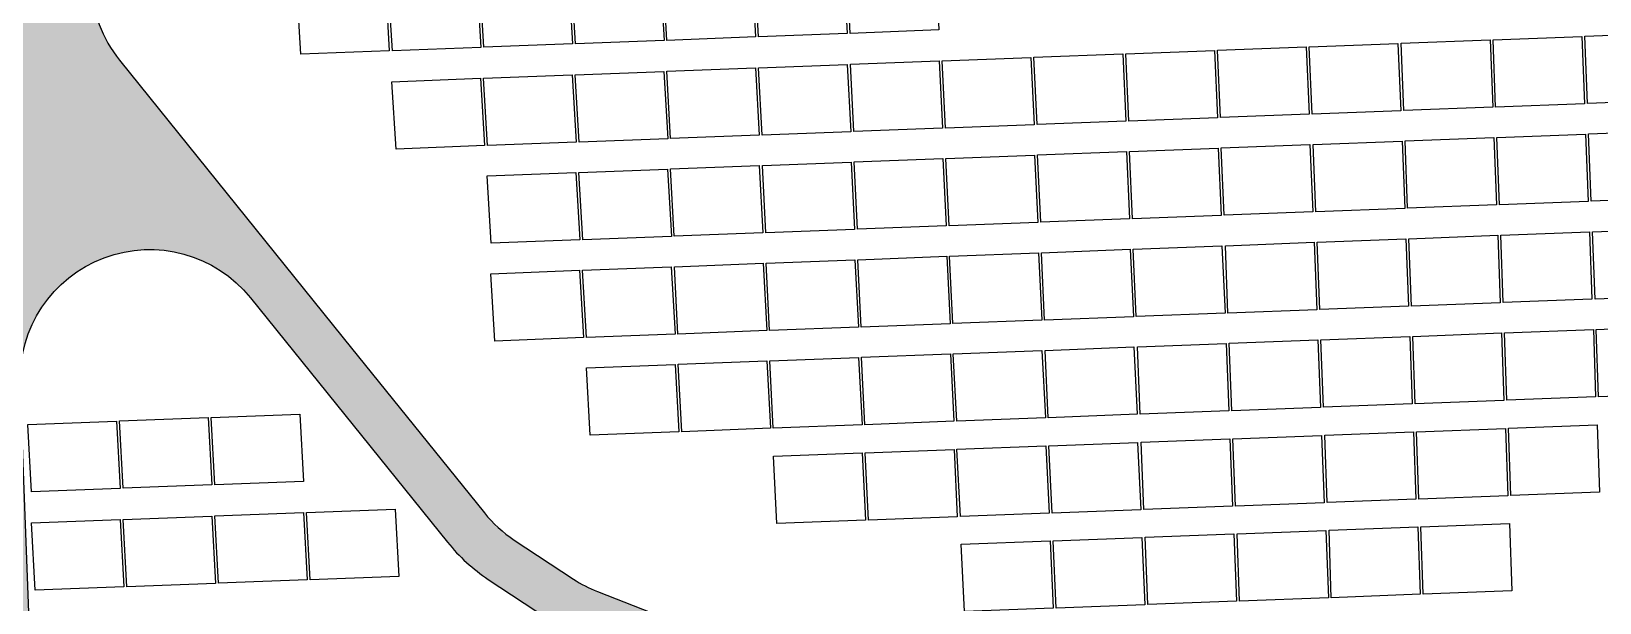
# Model space of a CAD drawing. Header units: metres. Extents: x 1956498 to 1957612, y 2277909 to 2278547.
# Drawn here: x 1957134.7 to 1957267.9, y 2278343.8 to 2278392.3 of the extents above; entities that cross this region are included whole.
import ezdxf

# ---------------------------------------------------------------- set-up
doc = ezdxf.new("R2010")
doc.units = ezdxf.units.M
doc.layers.add('PVcase PV Modules (full frames)', color=142, linetype='Continuous')
doc.layers.add('UBS-100-Circulation intérieure lourde', color=252, linetype='Continuous')

# ---------------------------------------------------------------- blocks, each defined once
blk = doc.blocks.new('3P6@20DEG F FX ID1 PVBlock')
at = {"color": 0, "transparency": 33554687}
blk.add_polyline3d([(0, 0, 2.083586713139974), (7.539539347030692, 0.2870042413902952, 2.083586713139975), (7.757297679336461, -5.433460050740019, 1.675326544159361e-15), (0.2177583323057694, -5.720464292130313, 0)], close=True, dxfattribs=at)

msp = doc.modelspace()

# ---------------------------------------------------------------- hatches: boundary and pattern name
at = {"layer": 'UBS-100-Circulation intérieure lourde', "transparency": 33554687}
h = msp.add_hatch(color=256, dxfattribs=at)
h.dxf.hatch_style = 1
edge = h.paths.add_edge_path()
edge.add_line((1957100.904591382, 2278468.555866703), (1957100.753361517, 2278472.558173093))
edge.add_line((1957100.753361517, 2278472.558173093), (1957132.816654769, 2278473.769706397))
edge.add_line((1957132.816654769, 2278473.769706397), (1957132.808612478, 2278474.269761042))
edge.add_line((1957132.808612478, 2278474.269761042), (1957136.783818054, 2278474.420594237))
edge.add_line((1957136.783818054, 2278474.420594237), (1957136.813778432, 2278473.92137124))
edge.add_line((1957136.813778432, 2278473.92137124), (1957168.819853343, 2278475.135793599))
edge.add_line((1957168.819853343, 2278475.135793599), (1957168.958625583, 2278471.138123934))
edge.add_arc((1957169.336977691, 2278460.238777386), 10.90591149256798, 91.98812632865867, 146.5138370634228)
edge.add_arc((1957147.782390997, 2278474.560560356), 14.97295363485333, 272.12011294739364, 326.31405675284907, ccw=False)
edge.add_line((1957148.336308048, 2278459.597856174), (1957137.373009112, 2278459.181870291))
edge.add_line((1957137.373009112, 2278459.181870291), (1957139.756809385, 2278396.356865772))
edge.add_arc((1957150.748899526, 2278396.773944095), 11.00000000018047, 182.1729597419471, 212.5768232497092)
edge.add_arc((1957160.318095263, 2278402.888247491), 22.35580085564231, 212.576823236195, 215.8159889456511)
edge.add_line((1957142.18976407, 2278389.805990803), (1957161.181589846, 2278366.263666817))
edge.add_line((1957161.181589846, 2278366.263666817), (1957173.172571108, 2278351.399553539))
edge.add_arc((1957181.763192118, 2278358.269868718), 11.0000000000305, 218.6509348811032, 236.6019506149951)
edge.add_line((1957175.708216624, 2278349.086336078), (1957180.739224132, 2278345.769243584))
edge.add_arc((1957186.794199627, 2278354.952776224), 10.99999999965227, 236.6019506092874, 248.5926727573044)
edge.add_line((1957182.779245289, 2278344.711675617), (1957212.706367968, 2278332.978949256))
edge.add_arc((1957216.721322306, 2278343.220049854), 10.99999999124453, 248.592672742742, 263.4648716894179)
edge.add_line((1957215.469386391, 2278332.291524964), (1957237.256257819, 2278329.795692536))
edge.add_arc((1957238.508193734, 2278340.724217435), 11.00000000050915, 263.4648716925292, 282.4663375182736)
edge.add_line((1957240.882719537, 2278329.983564418), (1957257.158739038, 2278333.581839886))
edge.add_arc((1957260.396728769, 2278318.935494864), 15.00000000056504, 70.81176229011601, 102.46633751617708, ccw=False)
edge.add_line((1957265.326820291, 2278333.102152818), (1957277.43753311, 2278328.887543925))
edge.add_line((1957277.43753311, 2278328.887543925), (1957282.107586167, 2278327.262334291))
edge.add_arc((1957285.722986615, 2278337.651216771), 10.99999998111232, 250.8117622640968, 275.210651010546)
edge.add_line((1957286.721981409, 2278326.696673925), (1957305.396247846, 2278327.397689088))
edge.add_arc((1957311.79115068, 2278336.347840748), 10.99999986384021, 234.4541106983642, 249.8540380461771)
edge.add_line((1957308.002608678, 2278326.020839901), (1957334.030594218, 2278316.471950349))
edge.add_line((1957334.030594218, 2278316.471950349), (1957351.043339089, 2278310.230483009))
edge.add_line((1957351.043339089, 2278310.230483009), (1957353.180141164, 2278309.252055776))
edge.add_line((1957353.180141164, 2278309.252055776), (1957355.121922724, 2278307.966086621))
edge.add_line((1957355.121922724, 2278307.966086621), (1957356.983712384, 2278306.241898282))
edge.add_line((1957356.983712384, 2278306.241898282), (1957357.869576325, 2278305.17477735))
edge.add_line((1957357.869576325, 2278305.17477735), (1957365.41469694, 2278294.107743418))
edge.add_line((1957365.41469694, 2278294.107743418), (1957367.833314173, 2278291.187657315))
edge.add_line((1957367.833314173, 2278291.187657315), (1957375.338810458, 2278282.125993856))
edge.add_line((1957375.338810458, 2278282.125993856), (1957391.693018509, 2278266.737307523))
edge.add_line((1957391.693018509, 2278266.737307523), (1957415.143981138, 2278246.4004236))
edge.add_arc((1957422.350790108, 2278254.710772837), 10.99999999805316, 229.0678792570999, 272.1729597533138)
edge.add_line((1957422.767868433, 2278243.718682698), (1957436.849690486, 2278244.252996251))
edge.add_arc((1957437.418433656, 2278229.263782424), 14.99999999824896, 18.602666770644987, 92.17295975412998, ccw=False)
edge.add_line((1957451.634737105, 2278234.048833751), (1957459.386959118, 2278211.017118323))
edge.add_line((1957459.386959118, 2278211.017118323), (1957459.859538958, 2278211.171857152))
edge.add_line((1957459.859538958, 2278211.171857152), (1957461.135928173, 2278207.380822813))
edge.add_line((1957461.135928173, 2278207.380822813), (1957460.660946449, 2278207.232124338))
edge.add_line((1957460.660946449, 2278207.232124338), (1957472.307757829, 2278172.629652306))
edge.add_line((1957472.307757829, 2278172.629652306), (1957482.139038813, 2278142.82980691))
edge.add_line((1957482.139038813, 2278142.82980691), (1957490.961148555, 2278124.362410211))
edge.add_line((1957490.961148555, 2278124.362410211), (1957501.430666543, 2278087.278296096))
edge.add_arc((1957489.981897774, 2278083.429523094), 12.07838399484327, -2.899720893765277, 18.581281932083016, ccw=False)
edge.add_arc((1957485.544816651, 2278082.818500897), 16.49999999976717, -85.94319670902001, 4.851017365581356e-09, ccw=False)
edge.add_line((1957486.712116225, 2278066.359843246), (1957468.603688631, 2278064.880594921))
edge.add_line((1957468.603688631, 2278064.880594921), (1957468.017484826, 2278072.056691711))
edge.add_line((1957468.017484826, 2278072.056691711), (1957452.169641392, 2278070.762106868))
edge.add_line((1957452.169641392, 2278070.762106868), (1957452.755845196, 2278063.58601008))
edge.add_line((1957452.755845196, 2278063.58601008), (1957439.457871038, 2278062.49971996))
edge.add_line((1957439.457871038, 2278062.49971996), (1957276.33056151, 2278056.440173714))
edge.add_line((1957276.33056151, 2278056.440173714), (1957276.365446014, 2278055.436294499))
edge.add_line((1957276.365446014, 2278055.436294499), (1957272.36788014, 2278055.29677117))
edge.add_line((1957272.36788014, 2278055.29677117), (1957272.333308326, 2278056.291691277))
edge.add_line((1957272.333308326, 2278056.291691277), (1957145.539253832, 2278051.581784401))
edge.add_line((1957145.539253832, 2278051.581784401), (1957145.575410645, 2278050.57795129))
edge.add_line((1957145.575410645, 2278050.57795129), (1957141.57784469, 2278050.438430268))
edge.add_line((1957141.57784469, 2278050.438430268), (1957141.542000643, 2278051.433301963))
edge.add_line((1957141.542000643, 2278051.433301963), (1957109.513162946, 2278050.243554987))
edge.add_line((1957109.513162946, 2278050.243554987), (1957109.364676943, 2278054.240904152))
edge.add_arc((1957108.934951128, 2278065.365050067), 11.13244297632317, 272.2122362774586, 329.7688181543946)
edge.add_arc((1957130.551031363, 2278050.802065572), 14.97289109195535, 92.14139192983538, 143.2535382792884, ccw=False)
edge.add_line((1957129.991559715, 2278065.764500505), (1957140.983981809, 2278066.172830197))
edge.add_line((1957140.983981809, 2278066.172830197), (1957139.700374595, 2278100.023537196))
edge.add_line((1957139.700374595, 2278100.023537196), (1957134.254311841, 2278099.816894541))
edge.add_line((1957134.254311841, 2278099.816894541), (1957133.799317311, 2278111.808265605))
edge.add_line((1957133.799317311, 2278111.808265605), (1957139.245398338, 2278112.014908954))
edge.add_line((1957139.245398338, 2278112.014908954), (1957135.885699768, 2278200.559537599))
edge.add_line((1957135.885699768, 2278200.559537599), (1957130.439624615, 2278200.352894474))
edge.add_line((1957130.439624615, 2278200.352894474), (1957129.984630086, 2278212.344265537))
edge.add_line((1957129.984630086, 2278212.344265537), (1957135.430704443, 2278212.550908633))
edge.add_line((1957135.430704443, 2278212.550908633), (1957128.486866818, 2278395.555306019))
edge.add_arc((1957124.389092964, 2278405.763550209), 10.99999999987719, 291.8714186655437, 362.1729597322981)
edge.add_line((1957135.381183105, 2278406.18062853), (1957135.179725075, 2278411.490050555))
edge.add_line((1957135.179725075, 2278411.490050555), (1957129.733644062, 2278411.283407202))
edge.add_line((1957129.733644062, 2278411.283407202), (1957129.278649522, 2278423.274778265))
edge.add_line((1957129.278649522, 2278423.274778265), (1957134.724730542, 2278423.481421619))
edge.add_line((1957134.724730542, 2278423.481421619), (1957133.375885425, 2278459.030205446))
edge.add_line((1957133.375885425, 2278459.030205446), (1957122.355004078, 2278458.612034686))
edge.add_arc((1957121.786260912, 2278473.601248515), 15.00000000047225, 218.0847095167218, 272.1729597360186, ccw=False)
edge.add_arc((1957101.321669703, 2278457.56377656), 11.00000000104933, 38.08470952014623, 92.17295973328002)
edge = h.paths.add_edge_path(flags=16)
edge.add_arc((1957181.763192115, 2278358.269868713), 14.99999999371181, 218.6509348683465, 236.6019506101183)
edge.add_line((1957173.506407352, 2278345.746869663), (1957178.537414862, 2278342.42977717))
edge.add_arc((1957186.794199627, 2278354.952776224), 14.99999999964584, 236.601950611236, 248.5926727572719)
edge.add_line((1957181.319261893, 2278340.987639032), (1957211.246384573, 2278329.254912671))
edge.add_arc((1957216.721322308, 2278343.220049864), 15.00000000022276, 248.5926727562651, 263.4648716904609)
edge.add_line((1957215.014136968, 2278328.317515911), (1957236.801008394, 2278325.821683482))
edge.add_arc((1957238.508193735, 2278340.724217433), 14.99999999803783, 263.4648716859144, 282.466337513755)
edge.add_line((1957241.746183464, 2278326.077872412), (1957258.022202966, 2278329.67614788))
edge.add_arc((1957260.396728768, 2278318.935494853), 11.00000001114596, 70.81176230296711, 102.4663374986028, ccw=False)
edge.add_line((1957264.012129219, 2278329.324377364), (1957266.630044662, 2278328.413325316))
edge.add_arc((1957262.59806393, 2278317.019735591), 12.08597350032316, -15.41110296215021, 70.51207012407531, ccw=False)
edge.add_line((1957274.249473271, 2278313.807973484), (1957271.268073141, 2278305.86399994))
edge.add_arc((1957284.375373826, 2278300.944785682), 14.00000000534359, 159.428716907625, 189.0600247172175)
edge.add_line((1957270.550039033, 2278298.740218142), (1957275.336335544, 2278268.724285087))
edge.add_line((1957275.336335544, 2278268.724285087), (1957280.981075901, 2278231.085650635))
edge.add_line((1957280.981075901, 2278231.085650635), (1957283.527617385, 2278205.796692873))
edge.add_arc((1957271.587998805, 2278204.594399987), 12.00000000110145, -23.736856637049584, 5.750173460289716, ccw=False)
edge.add_line((1957282.572844923, 2278199.763959449), (1957267.709824848, 2278165.964146144))
edge.add_arc((1957281.440882496, 2278159.926095472), 15.00000000091574, 156.2631433617379, 182.1273524674696)
edge.add_line((1957266.451220697, 2278159.369283854), (1957269.745535526, 2278070.955737291))
edge.add_line((1957269.745535526, 2278070.955737291), (1957260.790970654, 2278070.623107655))
edge.add_arc((1957261.332977255, 2278055.659967308), 14.97295362267295, 92.07450565045008, 146.2684495008284)
edge.add_arc((1957239.789797498, 2278069.998903105), 10.90591148178588, 272.12735244067653, 326.46822982138144, ccw=False)
edge.add_line((1957240.194633374, 2278059.100508125), (1957177.433644996, 2278056.769339506))
edge.add_arc((1957177.059529884, 2278067.931453968), 11.16838221888475, 214.7713054980718, 271.9196359207036, ccw=False)
edge.add_arc((1957156.534410311, 2278051.72215383), 15.02232377643744, 40.92128798083349, 92.07303260785335)
edge.add_line((1957155.99100252, 2278066.734645949), (1957144.981396258, 2278066.316923982))
edge.add_line((1957144.981396258, 2278066.316923982), (1957133.75025469, 2278362.334591734))
edge.add_arc((1957144.742344828, 2278362.751670063), 10.9999999976357, 111.87141570956379, 182.1729597764313, ccw=False)
edge.add_arc((1957144.742344829, 2278362.751670065), 10.99999999612718, 38.89346214562062, 111.87141571430351, ccw=False)
edge.add_line((1957153.303807609, 2278369.658286818), (1957170.048708923, 2278348.901257111))
edge = h.paths.add_edge_path(flags=16)
edge.add_line((1957272.025767218, 2278117.055929944), (1957270.448463843, 2278159.517766952))
edge.add_arc((1957281.440882495, 2278159.926095471), 11.00000000016977, 156.2631433570347, 182.1273524628736, ccw=False)
edge.add_line((1957271.371440221, 2278164.353999298), (1957286.234460295, 2278198.153812604))
edge.add_arc((1957271.587998805, 2278204.594399986), 16.00000000069108, 336.2631433642026, 365.7501734605682)
edge.add_line((1957287.507490244, 2278206.197457168), (1957284.908020246, 2278231.578369985))
edge.add_line((1957284.908020246, 2278231.578369985), (1957283.141755098, 2278243.447678879))
edge.add_line((1957283.141755098, 2278243.447678879), (1957279.289349033, 2278269.335863126))
edge.add_line((1957279.289349033, 2278269.335863126), (1957274.500134686, 2278299.370094582))
edge.add_arc((1957284.375373817, 2278300.944785681), 9.999999997873525, 159.4287168936976, 189.0600247196681, ccw=False)
edge.add_line((1957275.013016192, 2278304.458510152), (1957279.214042345, 2278315.652190693))
edge.add_arc((1957289.512635735, 2278311.787093775), 10.99999999983523, 92.17295974688648, 159.428716893729, ccw=False)
edge.add_line((1957289.095557411, 2278322.779183916), (1957301.544302269, 2278323.251532811))
edge.add_arc((1957301.961380593, 2278312.25944267), 11.00000000020696, 69.86190916283749, 92.17295974558272, ccw=False)
edge.add_line((1957305.748503915, 2278322.586964006), (1957349.677161311, 2278306.478234961))
edge.add_arc((1957345.888706479, 2278296.15120199), 10.9999999999216, 34.204252080570086, 69.85452193354149, ccw=False)
edge.add_line((1957354.986133919, 2278302.334794309), (1957362.212940238, 2278291.702569106))
edge.add_line((1957362.212940238, 2278291.702569106), (1957372.749401529, 2278278.981509413))
edge.add_line((1957372.749401529, 2278278.981509413), (1957390.450628952, 2278262.422152778))
edge.add_line((1957390.450628952, 2278262.422152778), (1957412.523323331, 2278243.378478422))
edge.add_arc((1957422.35079011, 2278254.710772843), 15.00000000369765, 229.0678792678687, 272.1729597435449)
edge.add_line((1957422.919533278, 2278239.72155901), (1957430.559142554, 2278240.004315736))
edge.add_arc((1957431.204720249, 2278229.013993205), 11.00926700150035, -17.187423331424725, 93.36172320916899, ccw=False)
edge.add_arc((1957456.112816926, 2278221.528227918), 15.00000000122331, 163.6102600524668, 198.6026667782063)
edge.add_line((1957441.896513475, 2278216.743176588), (1957448.83078015, 2278196.141592104))
edge.add_line((1957448.83078015, 2278196.141592104), (1957443.723001539, 2278194.452315055))
edge.add_line((1957443.723001539, 2278194.452315055), (1957447.491080675, 2278183.059265436))
edge.add_line((1957447.491080675, 2278183.059265436), (1957454.702656006, 2278185.444385089))
edge.add_arc((1957464.3856721, 2278196.864916577), 14.9729536219545, 229.7067093358074, 252.743763811032)
edge.add_arc((1957456.745409134, 2278172.140127023), 10.90543183860023, 18.592582549989572, 72.94415317579319, ccw=False)
edge.add_line((1957467.08168315, 2278175.617177936), (1957473.845246504, 2278155.202047458))
edge.add_line((1957473.845246504, 2278155.202047458), (1957477.609210234, 2278143.807640321))
edge.add_line((1957477.609210234, 2278143.807640321), (1957478.40640029, 2278141.363766999))
edge.add_line((1957478.40640029, 2278141.363766999), (1957487.216103178, 2278122.905521998))
edge.add_line((1957487.216103178, 2278122.905521998), (1957497.580171497, 2278086.1949215))
edge.add_arc((1957485.544823047, 2278082.818499441), 12.49999352979102, -22.360478287467117, 15.671044944006724, ccw=False)
edge.add_arc((1957486.932029705, 2278082.247852195), 10.99999999935515, 247.75017548248752, 337.6395266913348, ccw=False)
edge.add_line((1957482.766926096, 2278072.066893895), (1957479.962914685, 2278073.214035225))
edge.add_line((1957479.962914685, 2278073.214035225), (1957479.651977357, 2278077.020418486))
edge.add_line((1957479.651977357, 2278077.020418486), (1957439.883181602, 2278073.771769512))
edge.add_line((1957439.883181602, 2278073.771769512), (1957440.256840786, 2278069.19756778))
edge.add_line((1957440.256840786, 2278069.19756778), (1957439.017844782, 2278068.285330927))
edge.add_arc((1957432.49593442, 2278077.143360346), 10.99999999774903, 272.1729597327119, 306.36313923762015, ccw=False)
edge.add_line((1957432.913012741, 2278066.151270207), (1957308.215541744, 2278061.62734446))
edge.add_arc((1957307.807213225, 2278072.619763113), 11.00000000040244, 218.0391022470941, 272.1273524628285, ccw=False)
edge.add_arc((1957287.329862724, 2278056.598585999), 14.99999999341863, 38.03910222932938, 92.12735247566893)
edge.add_line((1957286.773051104, 2278071.58824779), (1957273.742215009, 2278071.102625302))
edge.add_line((1957273.742215009, 2278071.102625302), (1957272.471216512, 2278105.064200506))
edge.add_line((1957272.471216512, 2278105.064200506), (1957277.717598142, 2278105.259084572))
edge.add_line((1957277.717598142, 2278105.259084572), (1957277.272148847, 2278117.250814011))
edge.add_line((1957277.272148847, 2278117.250814011), (1957272.025767218, 2278117.055929944))

# ---------------------------------------------------------------- linework, layer by layer
msp.add_lwpolyline([(1957137.373009112, 2278459.18187029), (1957139.759136707, 2278396.295529243, 0.161608705247405), (1957142.18976407, 2278389.805990802), (1957161.181589846, 2278366.263666817), (1957173.172571109, 2278351.399553538, 0.07848665239500643), (1957175.708216624, 2278349.086336077), (1957180.739224132, 2278345.769243584, 0.05236718591524724), (1957182.779245289, 2278344.711675616), (1957212.706367968, 2278332.978949255, 0.06498345030202306), (1957215.469386391, 2278332.291524963), (1957237.256257819, 2278329.795692535, 0.08310003228362475), (1957240.882719537, 2278329.983564417), (1957257.158739038, 2278333.581839886, -0.1390041893339684), (1957265.326820291, 2278333.102152817), (1957277.43753311, 2278328.887543924), (1957282.107586167, 2278327.26233429, 0.528139399547314), (1957296.715076758, 2278338.068295111), (1957294.963596078, 2278384.228530477), (1957294.487589629, 2278396.776465987), (1957291.906609636, 2278464.795341453, 0.4142135635150986), (1957280.497441191, 2278475.370353268), (1957168.971522206, 2278471.138563978, 0.2428193826311437), (1957160.241239293, 2278466.25595683, -0.240973956160161), (1957148.336308048, 2278459.597856173)], format="xyb", close=True, dxfattribs=at)
msp.add_lwpolyline([(1957144.981396258, 2278066.316923981), (1957133.75025469, 2278362.334591733, -0.7217501822800686), (1957153.303807609, 2278369.658286817), (1957170.048708923, 2278348.90125711, 0.07848665239875194), (1957173.506407353, 2278345.746869662), (1957178.537414862, 2278342.429777169, 0.05236718590776408), (1957181.319261893, 2278340.987639031), (1957211.246384573, 2278329.25491267, 0.06498345030081025), (1957215.014136968, 2278328.31751591), (1957236.801008394, 2278325.821683481, 0.08310003228419802), (1957241.746183464, 2278326.077872411), (1957258.022202967, 2278329.67614788, -0.1390041893372378), (1957264.012129219, 2278329.324377363), (1957266.630044662, 2278328.413325315, -0.3935232913751147), (1957274.249473271, 2278313.807973483)], format="xyb", dxfattribs=at)

# ---------------------------------------------------------------- block references
at = {"layer": 'PVcase PV Modules (full frames)', "color": 144, "true_color": 0x007ca5, "transparency": 33554687, "extrusion": (-0.05632078208934682, -0.002143937791693749, 0.9984104231404989), "rotation": 87.82000000000001}
msp.add_blockref('3P6@20DEG F FX ID1 PVBlock', (-2202298.754812222, 2039228.988998316, -114482.837605518), dxfattribs=at)
at = {"layer": 'PVcase PV Modules (full frames)', "color": 144, "true_color": 0x007ca5, "transparency": 33554687, "extrusion": (-0.04865654269515504, -0.001852186649890911, 0.9988138516548359), "rotation": 87.82000000000001}
msp.add_blockref('3P6@20DEG F FX ID1 PVBlock', (-2202298.754812223, 2040055.905416468, -98817.43629975953), dxfattribs=at)
at = {"layer": 'PVcase PV Modules (full frames)', "color": 144, "true_color": 0x007ca5, "transparency": 33554687, "extrusion": (-0.03691308916006657, -0.001405153904519322, 0.9993174917868523), "rotation": 87.82000000000001}
msp.add_blockref('3P6@20DEG F FX ID1 PVBlock', (-2202298.754812223, 2041084.91105752, -74814.26691956846), dxfattribs=at)
at = {"layer": 'PVcase PV Modules (full frames)', "color": 144, "true_color": 0x007ca5, "transparency": 33554687, "extrusion": (-0.05674593427981121, -0.002160121868237856, 0.9983863144175333), "rotation": 87.82000000000001}
msp.add_blockref('3P6@20DEG F FX ID1 PVBlock', (-2202298.754812222, 2039148.826798733, -115351.8883189584), dxfattribs=at)
at = {"layer": 'PVcase PV Modules (full frames)', "color": 144, "true_color": 0x007ca5, "transparency": 33554687, "extrusion": (-0.06121871744214952, -0.002330385286110429, 0.9981216548793822), "rotation": 87.82000000000001}
msp.add_blockref('3P6@20DEG F FX ID1 PVBlock', (-2202298.754812222, 2038618.915071092, -124493.9565665401), dxfattribs=at)
at = {"layer": 'PVcase PV Modules (full frames)', "color": 144, "true_color": 0x007ca5, "transparency": 33554687, "extrusion": (-0.0591379899324169, -0.002251179171123322, 0.9982472791543651), "rotation": 87.82000000000001}
msp.add_blockref('3P6@20DEG F FX ID1 PVBlock', (-2202298.754812222, 2038881.971806327, -120241.071176102), dxfattribs=at)
at = {"layer": 'PVcase PV Modules (full frames)', "color": 144, "true_color": 0x007ca5, "transparency": 33554687, "extrusion": (-0.05726017466063597, -0.002179697224714906, 0.9983569107878415), "rotation": 87.82000000000001}
msp.add_blockref('3P6@20DEG F FX ID1 PVBlock', (-2202298.754812222, 2039112.493180202, -116402.9137586617), dxfattribs=at)
at = {"layer": 'PVcase PV Modules (full frames)', "color": 144, "true_color": 0x007ca5, "transparency": 33554687, "extrusion": (-0.001449756804012405, -5.518723791790635e-05, 0.9999989475792352), "rotation": 359.9999977079364}
msp.add_blockref('3P6@20DEG F FX ID1 PVBlock', (1957265.505639163, 2278391.722972103, -2328.256489166619), dxfattribs=at)
at = {"layer": 'PVcase PV Modules (full frames)', "color": 144, "true_color": 0x007ca5, "transparency": 33554687, "extrusion": (-0.02464134348871098, -0.0009380109008384484, 0.9996959159297497), "rotation": 87.82000000000001}
msp.add_blockref('3P6@20DEG F FX ID1 PVBlock', (-2202290.411947767, 2041873.412647398, -49731.59374392187), dxfattribs=at)
at = {"layer": 'PVcase PV Modules (full frames)', "color": 144, "true_color": 0x007ca5, "transparency": 33554687, "extrusion": (-0.02465917407951779, -0.0009386896498909437, 0.9996954756301827), "rotation": 87.82000000000001}
msp.add_blockref('3P6@20DEG F FX ID1 PVBlock', (-2202290.411947768, 2041880.319783106, -49768.03899060488), dxfattribs=at)
at = {"layer": 'PVcase PV Modules (full frames)', "color": 144, "true_color": 0x007ca5, "transparency": 33554687, "extrusion": (-0.02116457917344792, -0.0008056624828693972, 0.9997756805885881), "rotation": 87.82000000000001}
msp.add_blockref('3P6@20DEG F FX ID1 PVBlock', (-2202290.411947769, 2042049.712840553, -42625.12868218193), dxfattribs=at)
at = {"layer": 'PVcase PV Modules (full frames)', "color": 144, "true_color": 0x007ca5, "transparency": 33554687, "extrusion": (-0.002654866370957124, -0.0001010615998826558, 0.9999964707293248), "rotation": 359.9999923136131}
msp.add_blockref('3P6@20DEG F FX ID1 PVBlock', (1957245.848333454, 2278390.782249408, -4791.476980452951), dxfattribs=at)
at = {"layer": 'PVcase PV Modules (full frames)', "color": 144, "true_color": 0x007ca5, "transparency": 33554687, "extrusion": (2.515220670400364e-05, 9.574577002794536e-07, 0.9999999996832248)}
msp.add_blockref('3P6@20DEG F FX ID1 PVBlock', (1957258.832845482, 2278391.5507054, 686.4538762775976), dxfattribs=at)
at = {"layer": 'PVcase PV Modules (full frames)', "color": 144, "true_color": 0x007ca5, "transparency": 33554687, "extrusion": (-0.04565140992551632, -0.001737791617100618, 0.9989559193738771), "rotation": 87.82000000000001}
msp.add_blockref('3P6@20DEG F FX ID1 PVBlock', (-2202290.411947767, 2040344.147638025, -92675.40721835896), dxfattribs=at)
at = {"layer": 'PVcase PV Modules (full frames)', "color": 144, "true_color": 0x007ca5, "transparency": 33554687, "extrusion": (-0.03506975406970859, -0.001334984499614676, 0.999383975339747), "rotation": 87.82000000000001}
msp.add_blockref('3P6@20DEG F FX ID1 PVBlock', (-2202290.411947768, 2041219.517004717, -71046.92385069578), dxfattribs=at)
at = {"layer": 'PVcase PV Modules (full frames)', "color": 144, "true_color": 0x007ca5, "transparency": 33554687, "extrusion": (-0.03087052807911181, -0.001175134459130136, 0.9995227008703302), "rotation": 87.82000000000001}
msp.add_blockref('3P6@20DEG F FX ID1 PVBlock', (-2202290.411947768, 2041507.989565653, -62463.86022130595), dxfattribs=at)
at = {"layer": 'PVcase PV Modules (full frames)', "color": 144, "true_color": 0x007ca5, "transparency": 33554687, "extrusion": (-0.02633328189223909, -0.001002417156397673, 0.999652716409368), "rotation": 87.82000000000001}
msp.add_blockref('3P6@20DEG F FX ID1 PVBlock', (-2202290.411947768, 2041778.457739971, -53189.87178863685), dxfattribs=at)
at = {"layer": 'PVcase PV Modules (full frames)', "color": 144, "true_color": 0x007ca5, "transparency": 33554687, "extrusion": (-0.06373563569565807, -0.002426195677268358, 0.9979638682422355), "rotation": 87.82000000000001}
msp.add_blockref('3P6@20DEG F FX ID1 PVBlock', (-2202290.411947769, 2038298.217665929, -129638.6830655244), dxfattribs=at)
at = {"layer": 'PVcase PV Modules (full frames)', "color": 144, "true_color": 0x007ca5, "transparency": 33554687, "extrusion": (-0.06261177410163182, -0.002383414145217832, 0.9980351121482944), "rotation": 87.82000000000001}
msp.add_blockref('3P6@20DEG F FX ID1 PVBlock', (-2202290.411947768, 2038450.812556962, -127341.5732676271), dxfattribs=at)
at = {"layer": 'PVcase PV Modules (full frames)', "color": 144, "true_color": 0x007ca5, "transparency": 33554687, "extrusion": (-0.05698918048370436, -0.002169381411693507, 0.9983724390687507), "rotation": 87.82000000000001}
msp.add_blockref('3P6@20DEG F FX ID1 PVBlock', (-2202290.411947768, 2039144.015975698, -115849.2776040779), dxfattribs=at)
at = {"layer": 'PVcase PV Modules (full frames)', "color": 144, "true_color": 0x007ca5, "transparency": 33554687, "extrusion": (-0.04778100852161419, -0.001818858085674672, 0.9988561793270949), "rotation": 87.82000000000001}
msp.add_blockref('3P6@20DEG F FX ID1 PVBlock', (-2202290.411947768, 2040133.988392811, -97028.2144043509), dxfattribs=at)
at = {"layer": 'PVcase PV Modules (full frames)', "color": 144, "true_color": 0x007ca5, "transparency": 33554687, "extrusion": (-0.0247376715335081, -0.000941677777042562, 0.9996935334641635), "rotation": 87.82000000000001}
msp.add_blockref('3P6@20DEG F FX ID1 PVBlock', (-2202282.1164539, 2041876.39165795, -49928.88221187448), dxfattribs=at)
at = {"layer": 'PVcase PV Modules (full frames)', "color": 144, "true_color": 0x007ca5, "transparency": 33554687, "extrusion": (-0.002362307690179638, -8.99249006263867e-05, 0.9999972057040405), "rotation": 359.9999939143121}
msp.add_blockref('3P6@20DEG F FX ID1 PVBlock', (1957239.624239144, 2278382.300921794, -4194.034064510091), dxfattribs=at)
at = {"layer": 'PVcase PV Modules (full frames)', "color": 144, "true_color": 0x007ca5, "transparency": 33554687, "extrusion": (0.0006266220199717637, 2.38533376115715e-05, 0.9999998033879118), "rotation": 359.9999995717992}
msp.add_blockref('3P6@20DEG F FX ID1 PVBlock', (1957250.59414303, 2278382.92033329, 1915.2840236431), dxfattribs=at)
at = {"layer": 'PVcase PV Modules (full frames)', "color": 144, "true_color": 0x007ca5, "transparency": 33554687, "extrusion": (5.298142730679627e-05, 2.016820080387364e-06, 0.9999999985944504)}
msp.add_blockref('3P6@20DEG F FX ID1 PVBlock', (1957259.130174564, 2278383.260437061, 742.7688831637336), dxfattribs=at)
at = {"layer": 'PVcase PV Modules (full frames)', "color": 144, "true_color": 0x007ca5, "transparency": 33554687, "extrusion": (-0.0004721989335401772, -1.797498367846283e-05, 0.9999998883525275), "rotation": 359.9999997568434}
msp.add_blockref('3P6@20DEG F FX ID1 PVBlock', (1957267.038380401, 2278383.552909881, -330.6982185506591), dxfattribs=at)
at = {"layer": 'PVcase PV Modules (full frames)', "color": 144, "true_color": 0x007ca5, "transparency": 33554687, "extrusion": (-0.03064409290705657, -0.001166514853635884, 0.9995296788054869), "rotation": 87.82000000000001}
for p in [(-2202282.116453899, 2041514.289451173, -62001.44217750674), (-2202282.116453899, 2041522.084568809, -62001.44217750674), (-2202273.808423316, 2041514.276873647, -62001.81883722699)]:
    msp.add_blockref('3P6@20DEG F FX ID1 PVBlock', p, dxfattribs=at)
at = {"layer": 'PVcase PV Modules (full frames)', "color": 144, "true_color": 0x007ca5, "transparency": 33554687, "extrusion": (-0.02736892534805961, -0.001041840528397934, 0.9996248578809981), "rotation": 87.82000000000001}
msp.add_blockref('3P6@20DEG F FX ID1 PVBlock', (-2202282.116453899, 2041722.202690415, -55307.10194583795), dxfattribs=at)
at = {"layer": 'PVcase PV Modules (full frames)', "color": 144, "true_color": 0x007ca5, "transparency": 33554687, "extrusion": (-0.02525368459475402, -0.0009613206133451135, 0.9996806126343889), "rotation": 87.82000000000001}
msp.add_blockref('3P6@20DEG F FX ID1 PVBlock', (-2202282.1164539, 2041842.533484769, -50983.60353568404), dxfattribs=at)
at = {"layer": 'PVcase PV Modules (full frames)', "color": 144, "true_color": 0x007ca5, "transparency": 33554687, "extrusion": (-0.06382073348606004, -0.002429435056447131, 0.9979584218907157), "rotation": 87.82000000000001}
msp.add_blockref('3P6@20DEG F FX ID1 PVBlock', (-2202282.1164539, 2038294.918551671, -129812.9236632388), dxfattribs=at)
at = {"layer": 'PVcase PV Modules (full frames)', "color": 144, "true_color": 0x007ca5, "transparency": 33554687, "extrusion": (-0.05360914358313952, -0.002040715072562342, 0.9985599106745048), "rotation": 87.82000000000001}
msp.add_blockref('3P6@20DEG F FX ID1 PVBlock', (-2202282.1164539, 2039524.752699473, -108940.958474762), dxfattribs=at)
at = {"layer": 'PVcase PV Modules (full frames)', "color": 144, "true_color": 0x007ca5, "transparency": 33554687, "extrusion": (-0.04668987529909074, -0.001777322409770358, 0.9989078519411123), "rotation": 87.82000000000001}
msp.add_blockref('3P6@20DEG F FX ID1 PVBlock', (-2202282.116453899, 2040238.816048902, -94798.31493624841), dxfattribs=at)
at = {"layer": 'PVcase PV Modules (full frames)', "color": 144, "true_color": 0x007ca5, "transparency": 33554687, "extrusion": (-0.04013964552475374, -0.001527977769363899, 0.999192911374517), "rotation": 87.82000000000001}
msp.add_blockref('3P6@20DEG F FX ID1 PVBlock', (-2202282.116453898, 2040824.680533976, -81409.94318919891), dxfattribs=at)
at = {"layer": 'PVcase PV Modules (full frames)', "color": 144, "true_color": 0x007ca5, "transparency": 33554687, "extrusion": (0.0007190672766136188, 2.737240947145588e-05, 0.9999997410964679), "rotation": 359.9999994361348}
msp.add_blockref('3P6@20DEG F FX ID1 PVBlock', (1957242.945420937, 2278374.310285368, 2103.665113214889), dxfattribs=at)
at = {"layer": 'PVcase PV Modules (full frames)', "color": 144, "true_color": 0x007ca5, "transparency": 33554687, "extrusion": (0.003550177255054229, 0.0001351429952135207, 0.9999936889689998), "rotation": 359.9999862552265}
msp.add_blockref('3P6@20DEG F FX ID1 PVBlock', (1957237.111727707, 2278373.61800182, 7890.397857350017), dxfattribs=at)
at = {"layer": 'PVcase PV Modules (full frames)', "color": 144, "true_color": 0x007ca5, "transparency": 33554687, "extrusion": (0.01442897735934377, 0.0005492613686918593, 0.9998957460277108), "rotation": 359.9997729455865}
msp.add_blockref('3P6@20DEG F FX ID1 PVBlock', (1957046.582860765, 2278358.756401938, 30126.48649841245), dxfattribs=at)
at = {"layer": 'PVcase PV Modules (full frames)', "color": 144, "true_color": 0x007ca5, "transparency": 33554687, "extrusion": (-0.0003924786694410567, -1.494030836634141e-05, 0.9999999228686376), "rotation": 359.9999998320159}
msp.add_blockref('3P6@20DEG F FX ID1 PVBlock', (1957267.403362327, 2278375.255437393, -168.4592866016607), dxfattribs=at)
at = {"layer": 'PVcase PV Modules (full frames)', "color": 144, "true_color": 0x007ca5, "transparency": 33554687, "extrusion": (-0.03249659949544732, -0.001237033385816633, 0.9994710805069024), "rotation": 87.82000000000001}
msp.add_blockref('3P6@20DEG F FX ID1 PVBlock', (-2202273.808423317, 2041403.564922949, -65788.27300805556), dxfattribs=at)
at = {"layer": 'PVcase PV Modules (full frames)', "color": 144, "true_color": 0x007ca5, "transparency": 33554687, "extrusion": (-0.02857596791435396, -0.001087788472976476, 0.999591031759487), "rotation": 87.82000000000001}
msp.add_blockref('3P6@20DEG F FX ID1 PVBlock', (-2202273.808423317, 2041653.871513132, -57774.6204123651), dxfattribs=at)
at = {"layer": 'PVcase PV Modules (full frames)', "color": 144, "true_color": 0x007ca5, "transparency": 33554687, "extrusion": (-0.02461919106858208, -0.0009371676346597848, 0.9996964625064716), "rotation": 87.82000000000001}
msp.add_blockref('3P6@20DEG F FX ID1 PVBlock', (-2202273.808423316, 2041874.497351661, -49687.06828016933), dxfattribs=at)
at = {"layer": 'PVcase PV Modules (full frames)', "color": 144, "true_color": 0x007ca5, "transparency": 33554687, "extrusion": (0.0002267661203616853, 8.632203554061632e-06, 0.9999999742513055), "rotation": 359.999999943922}
msp.add_blockref('3P6@20DEG F FX ID1 PVBlock', (1957235.923818005, 2278374.061112014, 1097.414740777959), dxfattribs=at)
at = {"layer": 'PVcase PV Modules (full frames)', "color": 144, "true_color": 0x007ca5, "transparency": 33554687, "extrusion": (-0.0617005592198776, -0.002348727339586344, 0.9980919418930496), "rotation": 87.82000000000001}
msp.add_blockref('3P6@20DEG F FX ID1 PVBlock', (-2202273.808423316, 2038566.260028776, -125479.694928317), dxfattribs=at)
at = {"layer": 'PVcase PV Modules (full frames)', "color": 144, "true_color": 0x007ca5, "transparency": 33554687, "extrusion": (-0.05512483026949189, -0.002098412033554163, 0.9984772655171961), "rotation": 87.82000000000001}
msp.add_blockref('3P6@20DEG F FX ID1 PVBlock', (-2202273.808423316, 2039356.894099844, -112039.2436275353), dxfattribs=at)
at = {"layer": 'PVcase PV Modules (full frames)', "color": 144, "true_color": 0x007ca5, "transparency": 33554687, "extrusion": (-0.04136115128133944, -0.001574476277679374, 0.9991430208879674), "rotation": 87.82000000000001}
msp.add_blockref('3P6@20DEG F FX ID1 PVBlock', (-2202273.808423317, 2040715.744021417, -83906.97774883392), dxfattribs=at)
at = {"layer": 'PVcase PV Modules (full frames)', "color": 144, "true_color": 0x007ca5, "transparency": 33554687, "extrusion": (-0.03456961060433091, -0.001315945764055379, 0.9994014260092945), "rotation": 87.82000000000001}
msp.add_blockref('3P6@20DEG F FX ID1 PVBlock', (-2202273.808423317, 2041247.017806631, -70025.40111832168), dxfattribs=at)
at = {"layer": 'PVcase PV Modules (full frames)', "color": 144, "true_color": 0x007ca5, "transparency": 33554687, "extrusion": (0.007176828863553928, 0.0002731971051233356, 0.9999742089128124), "rotation": 359.999943829675}
msp.add_blockref('3P6@20DEG F FX ID1 PVBlock', (1957197.060040729, 2278362.280718899, 15302.59753963983), dxfattribs=at)
at = {"layer": 'PVcase PV Modules (full frames)', "color": 144, "true_color": 0x007ca5, "transparency": 33554687, "extrusion": (0.0140105614717945, 0.0005333337199504251, 0.9999017050302436), "rotation": 359.9997859236821}
msp.add_blockref('3P6@20DEG F FX ID1 PVBlock', (1957058.818293924, 2278351.385845751, 29270.62834467119), dxfattribs=at)
at = {"layer": 'PVcase PV Modules (full frames)', "color": 144, "true_color": 0x007ca5, "transparency": 33554687, "extrusion": (0.0114486003673276, 0.0004358087029149285, 0.9999343676563998), "rotation": 359.9998570595238}
msp.add_blockref('3P6@20DEG F FX ID1 PVBlock', (1957132.07214575, 2278356.711649527, 24034.00579336526), dxfattribs=at)
at = {"layer": 'PVcase PV Modules (full frames)', "color": 144, "true_color": 0x007ca5, "transparency": 33554687, "extrusion": (-0.02619566737472893, -0.0009971786466712337, 0.9996563372707339), "rotation": 87.82000000000001}
msp.add_blockref('3P6@20DEG F FX ID1 PVBlock', (-2202265.515222831, 2041785.734869787, -52909.71524190973), dxfattribs=at)
at = {"layer": 'PVcase PV Modules (full frames)', "color": 144, "true_color": 0x007ca5, "transparency": 33554687, "extrusion": (0.0005673436545486172, 2.159681483000035e-05, 0.9999998388273647), "rotation": 359.9999996489826}
for p in [(1957227.969451863, 2278365.448588159, 1792.970247386746), (1957235.758810316, 2278365.745102104, 1792.970247386756)]:
    msp.add_blockref('3P6@20DEG F FX ID1 PVBlock', p, dxfattribs=at)
at = {"layer": 'PVcase PV Modules (full frames)', "color": 144, "true_color": 0x007ca5, "transparency": 33554687, "extrusion": (0.003307103669656465, 0.0001258900227482229, 0.9999945235935148), "rotation": 359.9999880729524}
msp.add_blockref('3P6@20DEG F FX ID1 PVBlock', (1957231.424825581, 2278365.167160796, 7392.96444890456), dxfattribs=at)
at = {"layer": 'PVcase PV Modules (full frames)', "color": 144, "true_color": 0x007ca5, "transparency": 33554687, "extrusion": (-0.04371884451932013, -0.001664225522036613, 0.9990424880791143), "rotation": 87.82000000000001}
msp.add_blockref('3P6@20DEG F FX ID1 PVBlock', (-2202265.515222831, 2040504.091665589, -88726.35764668688), dxfattribs=at)
at = {"layer": 'PVcase PV Modules (full frames)', "color": 144, "true_color": 0x007ca5, "transparency": 33554687, "extrusion": (-0.04227533556567688, -0.001609276118218774, 0.9991047023376403), "rotation": 87.82000000000001}
msp.add_blockref('3P6@20DEG F FX ID1 PVBlock', (-2202265.515222831, 2040638.042840006, -85775.90138540612), dxfattribs=at)
at = {"layer": 'PVcase PV Modules (full frames)', "color": 144, "true_color": 0x007ca5, "transparency": 33554687, "extrusion": (-0.03448674757635723, -0.001312791454569315, 0.9994042929766719), "rotation": 87.82000000000001}
msp.add_blockref('3P6@20DEG F FX ID1 PVBlock', (-2202265.51522283, 2041252.807420734, -69856.4088758772), dxfattribs=at)
at = {"layer": 'PVcase PV Modules (full frames)', "color": 144, "true_color": 0x007ca5, "transparency": 33554687, "extrusion": (-0.03257443805325819, -0.001239996431064779, 0.9994685429738974), "rotation": 87.82000000000001}
msp.add_blockref('3P6@20DEG F FX ID1 PVBlock', (-2202265.51522283, 2041390.619644591, -65947.73304639517), dxfattribs=at)
at = {"layer": 'PVcase PV Modules (full frames)', "color": 144, "true_color": 0x007ca5, "transparency": 33554687, "extrusion": (-0.0336047165751503, -0.001279215578546622, 0.999434383354609), "rotation": 87.82000000000001}
msp.add_blockref('3P6@20DEG F FX ID1 PVBlock', (-2202265.515222831, 2041329.299685847, -68053.58452475672), dxfattribs=at)
at = {"layer": 'PVcase PV Modules (full frames)', "color": 144, "true_color": 0x007ca5, "transparency": 33554687, "extrusion": (-0.05335719581989888, -0.002031124290774415, 0.9985734245353981), "rotation": 87.82000000000001}
msp.add_blockref('3P6@20DEG F FX ID1 PVBlock', (-2202262.517641507, 2039504.513789969, -108426.3767055713), dxfattribs=at)
at = {"layer": 'PVcase PV Modules (full frames)', "color": 144, "true_color": 0x007ca5, "transparency": 33554687, "extrusion": (-0.04404549360084613, -0.001676659925191645, 0.9990281193765034), "rotation": 87.82000000000001}
msp.add_blockref('3P6@20DEG F FX ID1 PVBlock', (-2202262.517641507, 2040435.105714749, -89394.17034052356), dxfattribs=at)
at = {"layer": 'PVcase PV Modules (full frames)', "color": 144, "true_color": 0x007ca5, "transparency": 33554687, "extrusion": (-0.04507737865111814, -0.001715940227664228, 0.9989820246045865), "rotation": 87.82000000000001}
msp.add_blockref('3P6@20DEG F FX ID1 PVBlock', (-2202262.517641507, 2040349.409835609, -91503.24766529819), dxfattribs=at)
at = {"layer": 'PVcase PV Modules (full frames)', "color": 144, "true_color": 0x007ca5, "transparency": 33554687, "extrusion": (0.01214099706286279, 0.0004621658554141043, 0.9999261885724574), "rotation": 359.9998392463206}
msp.add_blockref('3P6@20DEG F FX ID1 PVBlock', (1957108.188480064, 2278347.057529426, 25448.68664043253), dxfattribs=at)
at = {"layer": 'PVcase PV Modules (full frames)', "color": 144, "true_color": 0x007ca5, "transparency": 33554687, "extrusion": (-0.02208813383583907, -0.0008408190213608944, 0.9997556738358745), "rotation": 87.82000000000001}
msp.add_blockref('3P6@20DEG F FX ID1 PVBlock', (-2202257.41150538, 2041986.019756707, -44514.51504354831), dxfattribs=at)
at = {"layer": 'PVcase PV Modules (full frames)', "color": 144, "true_color": 0x007ca5, "transparency": 33554687, "extrusion": (0.001230223257249664, 4.683035347865005e-05, 0.9999992421785405), "rotation": 359.9999983495431}
msp.add_blockref('3P6@20DEG F FX ID1 PVBlock', (1957226.698625647, 2278357.244269588, 3147.37954005247), dxfattribs=at)
at = {"layer": 'PVcase PV Modules (full frames)', "color": 144, "true_color": 0x007ca5, "transparency": 33554687, "extrusion": (0.001751774804088953, 6.668402081251668e-05, 0.9999984634179581), "rotation": 359.999996653483}
msp.add_blockref('3P6@20DEG F FX ID1 PVBlock', (1957232.63590933, 2278357.409776301, 4213.412656025825), dxfattribs=at)
at = {"layer": 'PVcase PV Modules (full frames)', "color": 144, "true_color": 0x007ca5, "transparency": 33554687, "extrusion": (0.01396599455636151, 0.0005316372112956902, 0.9999023294091914), "rotation": 359.9997872835153}
msp.add_blockref('3P6@20DEG F FX ID1 PVBlock', (1957044.810227361, 2278342.791579686, 29178.89261928769), dxfattribs=at)
at = {"layer": 'PVcase PV Modules (full frames)', "color": 144, "true_color": 0x007ca5, "transparency": 33554687, "extrusion": (0.007219219615304483, 0.0002748107747373717, 0.999973903333074), "rotation": 359.9999431641538}
msp.add_blockref('3P6@20DEG F FX ID1 PVBlock', (1957196.768034789, 2278354.136275845, 15388.65601214512), dxfattribs=at)
at = {"layer": 'PVcase PV Modules (full frames)', "color": 144, "true_color": 0x007ca5, "transparency": 33554687, "extrusion": (-0.03427868561335415, -0.001304871253731397, 0.9994114613229288), "rotation": 87.82000000000001}
msp.add_blockref('3P6@20DEG F FX ID1 PVBlock', (-2202257.411505379, 2041267.300184462, -69431.57097903274), dxfattribs=at)
at = {"layer": 'PVcase PV Modules (full frames)', "color": 144, "true_color": 0x007ca5, "transparency": 33554687, "extrusion": (-0.0294628577290275, -0.001121549307258402, 0.9995652465655208), "rotation": 87.82000000000001}
msp.add_blockref('3P6@20DEG F FX ID1 PVBlock', (-2202257.411505379, 2041586.1479989, -59588.23848332692), dxfattribs=at)
at = {"layer": 'PVcase PV Modules (full frames)', "color": 144, "true_color": 0x007ca5, "transparency": 33554687, "extrusion": (-0.03360341427624915, -0.001279166004522138, 0.9994344272053628), "rotation": 87.82000000000001}
msp.add_blockref('3P6@20DEG F FX ID1 PVBlock', (-2202257.41150538, 2041329.37853243, -68051.37991586718), dxfattribs=at)
at = {"layer": 'PVcase PV Modules (full frames)', "color": 144, "true_color": 0x007ca5, "transparency": 33554687, "extrusion": (-0.04902825535163333, -0.001866336467814434, 0.9987956482511144), "rotation": 87.82000000000001}
msp.add_blockref('3P6@20DEG F FX ID1 PVBlock', (-2202254.150290132, 2039955.631227251, -99578.71596159443), dxfattribs=at)
at = {"layer": 'PVcase PV Modules (full frames)', "color": 144, "true_color": 0x007ca5, "transparency": 33554687, "extrusion": (-0.04128593945251191, -0.001571613222937877, 0.9991461360759001), "rotation": 87.82000000000001}
msp.add_blockref('3P6@20DEG F FX ID1 PVBlock', (-2202254.150290132, 2040674.382772252, -83754.19835236757), dxfattribs=at)
at = {"layer": 'PVcase PV Modules (full frames)', "color": 144, "true_color": 0x007ca5, "transparency": 33554687, "extrusion": (-0.04507737865113311, -0.001715940227664798, 0.9989820246045858), "rotation": 87.82000000000001}
msp.add_blockref('3P6@20DEG F FX ID1 PVBlock', (-2202254.150290132, 2040349.394304632, -91503.54499007679), dxfattribs=at)
at = {"layer": 'PVcase PV Modules (full frames)', "color": 144, "true_color": 0x007ca5, "transparency": 33554687, "extrusion": (-0.04014394616360378, -0.001528141479841932, 0.9991927383493293), "rotation": 87.82000000000001}
msp.add_blockref('3P6@20DEG F FX ID1 PVBlock', (-2202254.150290132, 2040784.441815795, -81420.0330079385), dxfattribs=at)
at = {"layer": 'PVcase PV Modules (full frames)', "color": 144, "true_color": 0x007ca5, "transparency": 33554687, "extrusion": (-0.02221676006219997, -0.0008457153778649753, 0.999752819619849), "rotation": 87.82000000000001}
msp.add_blockref('3P6@20DEG F FX ID1 PVBlock', (-2202249.335895693, 2041980.306960793, -44777.98397346645), dxfattribs=at)
at = {"layer": 'PVcase PV Modules (full frames)', "color": 144, "true_color": 0x007ca5, "transparency": 33554687, "extrusion": (-0.01258540909665663, -0.0004790830877214007, 0.9999206858332639), "rotation": 359.9998272619205}
msp.add_blockref('3P6@20DEG F FX ID1 PVBlock', (1957082.25964608, 2278337.561626466, -25091.79874900147), dxfattribs=at)
at = {"layer": 'PVcase PV Modules (full frames)', "color": 144, "true_color": 0x007ca5, "transparency": 33554687, "extrusion": (0.00855158296357481, 0.0003255292489604896, 0.9999633815593075), "rotation": 359.9999202488157}
msp.add_blockref('3P6@20DEG F FX ID1 PVBlock', (1957160.126787343, 2278343.842599757, 18111.51809090913), dxfattribs=at)
at = {"layer": 'PVcase PV Modules (full frames)', "color": 144, "true_color": 0x007ca5, "transparency": 33554687, "extrusion": (0.01732479770985199, 0.000659495254960721, 0.9998496969296542), "rotation": 267.82}
msp.add_blockref('3P6@20DEG F FX ID1 PVBlock', (2202249.335895693, -2042176.537923847, 36043.66517167837), dxfattribs=at)
at = {"layer": 'PVcase PV Modules (full frames)', "color": 144, "true_color": 0x007ca5, "transparency": 33554687, "extrusion": (0.01236357360510527, 0.000470638576188847, 0.9999234573441318), "rotation": 359.9998332979861}
msp.add_blockref('3P6@20DEG F FX ID1 PVBlock', (1957095.276969506, 2278338.272426265, 25903.06092530025), dxfattribs=at)
at = {"layer": 'PVcase PV Modules (full frames)', "color": 144, "true_color": 0x007ca5, "transparency": 33554687, "extrusion": (-0.02684535827359393, -0.001021910136883612, 0.9996390760863816), "rotation": 87.82000000000001}
msp.add_blockref('3P6@20DEG F FX ID1 PVBlock', (-2202249.335895693, 2041743.122024036, -54238.67927628861), dxfattribs=at)

doc.saveas('drawing.dxf')
